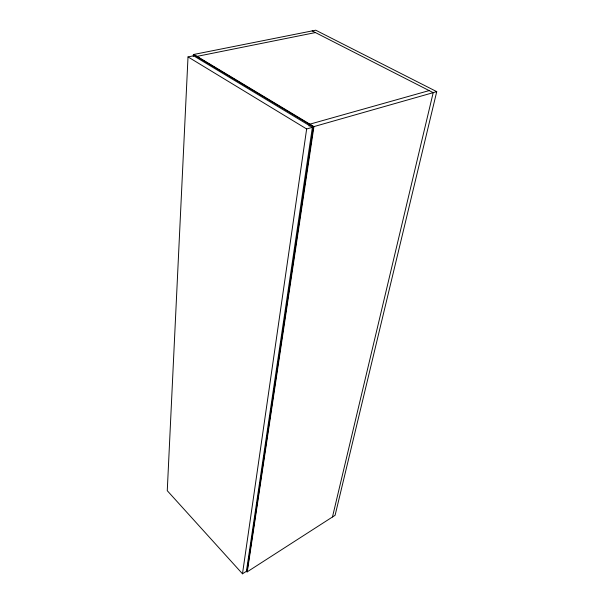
<?xml version="1.0" encoding="UTF-8"?>
<svg xmlns="http://www.w3.org/2000/svg" width="604" height="604" viewBox="0 0 604 604"><rect width="100%" height="100%" fill="white"/><g stroke="black" fill="none" stroke-linecap="round" stroke-linejoin="round"><path stroke-width="0.91" d="M188.018 56.904L167.263 490.697L242.483 573.8L246.409 571.278L312.374 127.338L193.62 55.787L188.018 56.904L306.651 128.969L312.374 127.338M193.272 56.429L193.371 54.541L315.718 30.2L436.737 91.642L335.099 515.295L246.93 572.018L313.431 126.742L436.737 91.642M242.483 573.8L306.651 128.969M309.105 126.168L309.384 124.303L429.157 90.592M247.27 571.799L313.929 126.598L193.854 54.451M332.464 516.986L433.196 92.654L312.162 30.91M196.572 56.466L315.424 32.571M193.371 54.541L313.431 126.742"/></g></svg>
